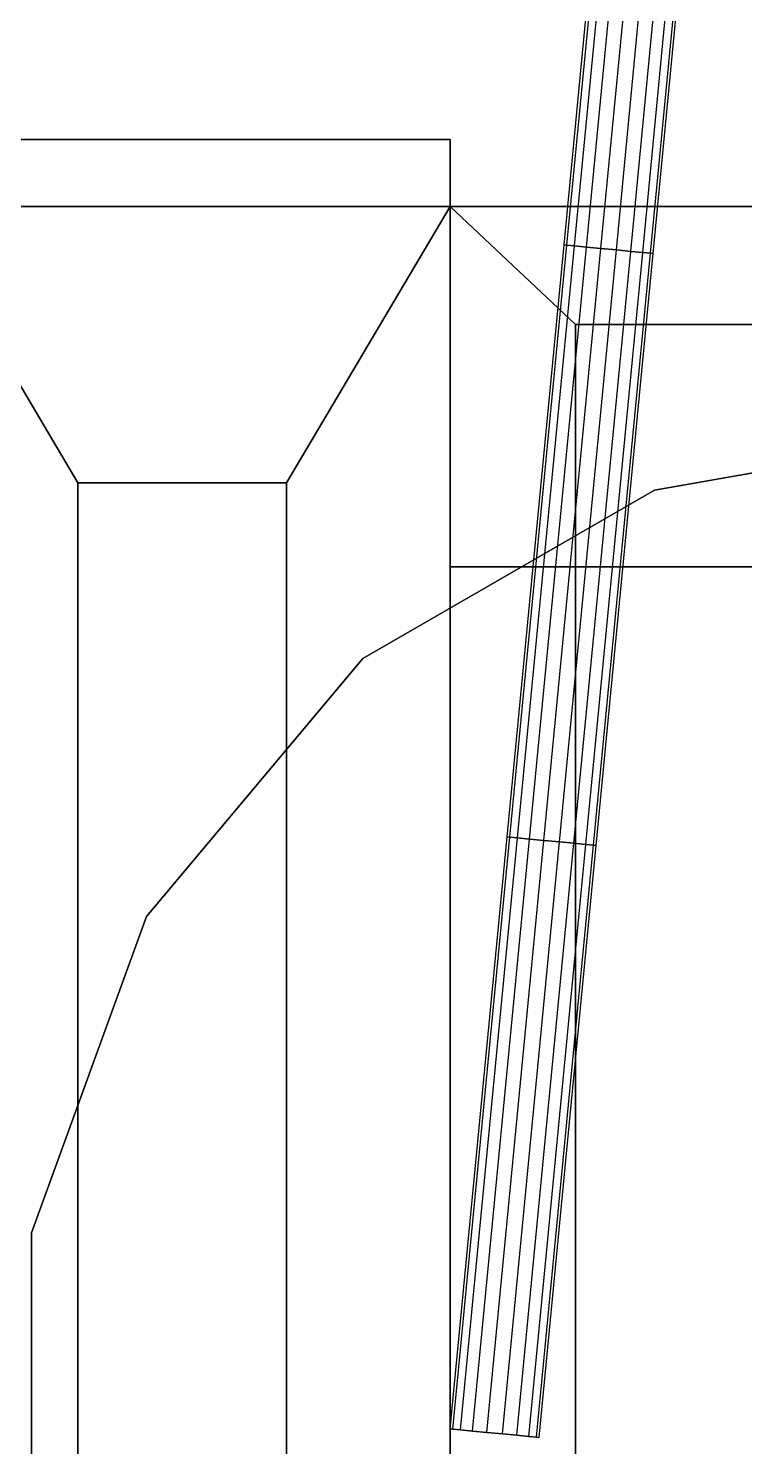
# Model space of a CAD drawing. Extents: x -140 to 778, y -205 to 202.
# Drawn here: x 279 to 309.9, y -0.6 to 60.5 of the extents above; entities that cross this region are included whole.
import ezdxf

# ---------------------------------------------------------------- set-up
doc = ezdxf.new("R2010")
doc.units = 0
doc.layers.add('L1', color=7, linetype='CONTINUOUS')

msp = doc.modelspace()

# ---------------------------------------------------------------- linework, layer by layer
at = {"layer": 'L1'}
for points, invisible_edges in [([(302.200562, 51.145283, -69.64032), (302.085052, 51.156406, -68.982201), (304.539093, 76.642395, -68.982201)], 12), ([(302.085052, 51.156406, -68.982201), (304.654602, 76.631271, -68.324074), (304.539093, 76.642395, -68.982201)], 9), ([(302.085052, 51.156406, -68.982201), (302.200562, 51.145283, -68.324081), (304.654602, 76.631271, -68.324074)], 12), ([(302.200562, 51.145283, -69.64032), (304.539093, 76.642395, -68.982201), (304.654602, 76.631271, -69.64032)], 9), ([(302.533173, 51.113255, -70.219055), (302.200562, 51.145283, -69.64032), (304.654602, 76.631271, -69.64032)], 12), ([(302.200562, 51.145283, -68.324081), (304.987183, 76.599251, -67.745338), (304.654602, 76.631271, -68.324074)], 9), ([(302.200562, 51.145283, -68.324081), (302.533173, 51.113255, -67.745338), (304.987183, 76.599251, -67.745338)], 12), ([(302.533173, 51.113255, -70.219055), (304.654602, 76.631271, -69.64032), (304.987183, 76.599251, -70.219055)], 9), ([(303.042755, 51.06419, -70.648613), (302.533173, 51.113255, -70.219055), (304.987183, 76.599251, -70.219055)], 12), ([(302.533173, 51.113255, -67.745338), (305.496765, 76.550179, -67.315781), (304.987183, 76.599251, -67.745338)], 137), ([(302.533173, 51.113255, -67.745338), (303.042755, 51.06419, -67.315781), (305.496765, 76.550179, -67.315781)], 140), ([(303.042755, 51.06419, -70.648613), (304.987183, 76.599251, -70.219055), (305.496765, 76.550179, -70.648613)], 9), ([(303.667816, 51.004002, -70.877182), (303.042755, 51.06419, -70.648613), (305.496765, 76.550179, -70.648613)], 12), ([(303.042755, 51.06419, -67.315781), (306.121857, 76.48999, -67.087219), (305.496765, 76.550179, -67.315781)], 137), ([(303.042755, 51.06419, -67.315781), (303.667816, 51.004002, -67.087219), (306.121857, 76.48999, -67.087219)], 140), ([(303.667816, 51.004002, -70.877182), (305.496765, 76.550179, -70.648613), (306.121857, 76.48999, -70.877174)], 9), ([(304.333008, 50.939949, -70.877182), (303.667816, 51.004002, -70.877182), (306.121857, 76.48999, -70.877174)], 12), ([(303.667816, 51.004002, -67.087219), (306.787048, 76.425934, -67.087219), (306.121857, 76.48999, -67.087219)], 137), ([(303.667816, 51.004002, -67.087219), (304.333008, 50.939949, -67.087219), (306.787048, 76.425934, -67.087219)], 140), ([(304.333008, 50.939949, -70.877182), (306.121857, 76.48999, -70.877174), (306.787048, 76.425934, -70.877174)], 9), ([(304.958099, 50.879761, -70.648613), (304.333008, 50.939949, -70.877182), (306.787048, 76.425934, -70.877174)], 12), ([(304.333008, 50.939949, -67.087219), (307.412109, 76.365746, -67.315781), (306.787048, 76.425934, -67.087219)], 137), ([(304.333008, 50.939949, -67.087219), (304.958099, 50.879761, -67.315781), (307.412109, 76.365746, -67.315781)], 140), ([(304.958099, 50.879761, -70.648613), (306.787048, 76.425934, -70.877174), (307.412109, 76.365746, -70.648613)], 9), ([(305.467682, 50.830696, -70.219063), (304.958099, 50.879761, -70.648613), (307.412109, 76.365746, -70.648613)], 12), ([(304.958099, 50.879761, -67.315781), (307.921692, 76.316689, -67.745338), (307.412109, 76.365746, -67.315781)], 137), ([(305.467682, 50.830696, -70.219063), (307.412109, 76.365746, -70.648613), (307.921692, 76.316689, -70.219055)], 9), ([(304.958099, 50.879761, -67.315781), (305.467682, 50.830696, -67.745338), (307.921692, 76.316689, -67.745338)], 140), ([(305.800262, 50.798668, -69.64032), (305.467682, 50.830696, -70.219063), (307.921692, 76.316689, -70.219055)], 140), ([(305.467682, 50.830696, -67.745338), (308.254303, 76.284653, -68.324081), (307.921692, 76.316689, -67.745338)], 137), ([(305.467682, 50.830696, -67.745338), (305.800262, 50.798668, -68.324081), (308.254303, 76.284653, -68.324081)], 140), ([(305.800262, 50.798668, -69.64032), (307.921692, 76.316689, -70.219055), (308.254303, 76.284653, -69.64032)], 137), ([(305.915771, 50.787548, -68.982201), (305.800262, 50.798668, -69.64032), (308.254303, 76.284653, -69.64032)], 140), ([(305.800262, 50.798668, -68.324081), (308.369812, 76.273537, -68.982201), (308.254303, 76.284653, -68.324081)], 137), ([(305.800262, 50.798668, -68.324081), (305.915771, 50.787548, -68.982201), (308.369812, 76.273537, -68.982201)], 140), ([(305.915771, 50.787548, -68.982201), (308.254303, 76.284653, -69.64032), (308.369812, 76.273537, -68.982201)], 137), ([(274.088348, 55.692261, 5.301954), (274.088348, 55.692261, 32.075806), (297.16925, 55.692261, 32.075806)], 12), ([(297.16925, 55.692261, 32.075806), (297.16925, 55.692257, 5.301956), (274.088348, 55.692261, 5.301954)], 12), ([(297.16925, 52.807888, 5.301956), (274.088348, 52.807888, 5.301954), (274.088348, 55.692261, 5.301954)], 12), ([(274.088348, 55.692261, 5.301954), (297.16925, 55.692257, 5.301956), (297.16925, 52.807888, 5.301956)], 12), ([(274.088348, 52.807892, 32.075806), (297.16925, 52.807888, 32.075806), (297.16925, 55.692261, 32.075806)], 140), ([(297.16925, 55.692261, 32.075806), (274.088348, 55.692261, 32.075806), (274.088348, 52.807892, 32.075806)], 140), ([(297.16925, 55.692257, 5.301956), (297.16925, 55.692261, 32.075806), (297.16925, 52.807888, 32.075806)], 140), ([(297.16925, 52.807888, 32.075806), (297.16925, 52.807888, 5.301956), (297.16925, 55.692257, 5.301956)], 140), ([(297.16925, 52.807888, 32.075806), (274.088348, 52.807892, 32.075806), (281.138367, 40.908405, 64.164398)], 140), ([(274.088348, 52.807892, 32.075806), (274.088348, -53.05653, 32.075809), (281.138367, -41.157032, 64.164413)], 12), ([(281.138367, -41.157032, 64.164413), (281.138367, 40.908405, 64.164398), (274.088348, 52.807892, 32.075806)], 12), ([(274.088348, 52.807884, -72.628067), (274.088348, 52.807888, -48.24575), (297.16925, 52.807884, -48.24575)], 12), ([(274.088348, 52.807888, -48.24575), (274.088348, 52.807888, -21.471899), (297.16925, 52.807888, -21.471897)], 12), ([(297.16925, 52.807888, -21.471897), (297.16925, 52.807884, -48.24575), (274.088348, 52.807888, -48.24575)], 12), ([(274.088348, 52.807888, -21.471899), (274.088348, 52.807888, 5.301954), (297.16925, 52.807888, 5.301956)], 12), ([(297.16925, 52.807888, 5.301956), (297.16925, 52.807888, -21.471897), (274.088348, 52.807888, -21.471899)], 12), ([(297.16925, 52.807884, -48.24575), (297.16925, 52.807884, -72.628067), (274.088348, 52.807884, -72.628067)], 12), ([(274.088348, 52.807884, -72.628067), (297.16925, 52.807884, -72.628067), (297.16925, -53.056541, -75.019592)], 12), ([(297.16925, -53.056541, -75.019592), (274.088348, -53.056534, -75.019592), (274.088348, 52.807884, -72.628067)], 12), ([(281.138367, 40.908405, 64.164398), (290.119263, 40.908405, 64.164398), (297.16925, 52.807888, 32.075806)], 140), ([(297.16925, -53.056534, 32.075813), (297.16925, 52.807888, 32.075806), (290.119263, 40.908405, 64.164398)], 140), ([(297.16925, 52.807888, 5.301956), (297.16925, 52.807888, 32.075806), (320.250183, 52.807888, 32.075806)], 12), ([(320.250183, 52.807888, 32.075806), (320.250183, 52.807884, 5.301958), (297.16925, 52.807888, 5.301956)], 12), ([(320.250183, 52.807888, 32.075806), (297.16925, 52.807888, 32.075806), (297.16925, -53.056534, 32.075813)], 140), ([(297.16925, -53.056534, 32.075813), (320.250183, -53.056534, 32.075813), (320.250183, 52.807888, 32.075806)], 140), ([(297.16925, 52.807884, -48.24575), (297.16925, 52.807888, -21.471897), (297.16925, 37.304398, -21.471897)], 140), ([(297.16925, 52.807888, -21.471897), (297.16925, 52.807888, 5.301956), (297.16925, 37.304401, 5.301956)], 140), ([(297.16925, 37.304401, 5.301956), (297.16925, 37.304398, -21.471897), (297.16925, 52.807888, -21.471897)], 140), ([(297.16925, 52.807888, 5.301956), (320.250183, 52.807884, 5.301958), (320.250183, 37.304398, 5.301958)], 12), ([(320.250183, 37.304398, 5.301958), (297.16925, 37.304401, 5.301956), (297.16925, 52.807888, 5.301956)], 12), ([(297.16925, 52.807884, -72.628067), (297.16925, 52.807884, -48.24575), (320.250183, 52.807884, -48.24575)], 12), ([(320.250183, 52.807884, -48.24575), (320.250183, 52.80788, -72.628067), (297.16925, 52.807884, -72.628067)], 12), ([(320.250183, 52.807884, -48.24575), (297.16925, 52.807884, -48.24575), (297.16925, 37.304398, -48.24575)], 140), ([(297.16925, 37.304398, -48.24575), (320.250183, 37.304394, -48.24575), (320.250183, 52.807884, -48.24575)], 140), ([(297.16925, 37.304398, -21.471897), (297.16925, 37.304398, -48.24575), (297.16925, 52.807884, -48.24575)], 140), ([(297.16925, 52.807884, -72.628067), (320.250183, 52.80788, -72.628067), (314.84198, 47.734921, -87.528839)], 12), ([(314.84198, 47.734921, -87.528839), (302.577454, 47.734921, -87.528839), (297.16925, 52.807884, -72.628067)], 12), ([(297.16925, -53.056541, -75.019592), (297.16925, 52.807884, -72.628067), (302.577454, 47.734921, -87.528839)], 12), ([(299.746552, 25.659298, -69.64032), (299.631042, 25.670418, -68.982201), (302.085052, 51.156406, -68.982201)], 12), ([(299.631042, 25.670418, -68.982201), (302.200562, 51.145283, -68.324081), (302.085052, 51.156406, -68.982201)], 9), ([(299.631042, 25.670418, -68.982201), (299.746552, 25.659298, -68.324081), (302.200562, 51.145283, -68.324081)], 12), ([(299.746552, 25.659298, -69.64032), (302.085052, 51.156406, -68.982201), (302.200562, 51.145283, -69.64032)], 9), ([(300.079163, 25.627272, -70.219063), (299.746552, 25.659298, -69.64032), (302.200562, 51.145283, -69.64032)], 12), ([(299.746552, 25.659298, -68.324081), (302.533173, 51.113255, -67.745338), (302.200562, 51.145283, -68.324081)], 9), ([(299.746552, 25.659298, -68.324081), (300.079163, 25.627272, -67.745338), (302.533173, 51.113255, -67.745338)], 12), ([(300.079163, 25.627272, -70.219063), (302.200562, 51.145283, -69.64032), (302.533173, 51.113255, -70.219055)], 9), ([(300.588715, 25.578205, -70.648621), (300.079163, 25.627272, -70.219063), (302.533173, 51.113255, -70.219055)], 12), ([(300.079163, 25.627272, -67.745338), (303.042755, 51.06419, -67.315781), (302.533173, 51.113255, -67.745338)], 137), ([(300.079163, 25.627272, -67.745338), (300.588715, 25.578205, -67.315781), (303.042755, 51.06419, -67.315781)], 140), ([(300.588715, 25.578205, -70.648621), (302.533173, 51.113255, -70.219055), (303.042755, 51.06419, -70.648613)], 9), ([(301.213806, 25.518017, -70.877182), (300.588715, 25.578205, -70.648621), (303.042755, 51.06419, -70.648613)], 12), ([(300.588715, 25.578205, -67.315781), (303.667816, 51.004002, -67.087219), (303.042755, 51.06419, -67.315781)], 137), ([(300.588715, 25.578205, -67.315781), (301.213806, 25.518017, -67.087219), (303.667816, 51.004002, -67.087219)], 140), ([(301.213806, 25.518017, -70.877182), (303.042755, 51.06419, -70.648613), (303.667816, 51.004002, -70.877182)], 9), ([(301.878998, 25.453966, -70.877182), (301.213806, 25.518017, -70.877182), (303.667816, 51.004002, -70.877182)], 12), ([(301.213806, 25.518017, -67.087219), (304.333008, 50.939949, -67.087219), (303.667816, 51.004002, -67.087219)], 137), ([(301.213806, 25.518017, -67.087219), (301.878998, 25.453964, -67.087219), (304.333008, 50.939949, -67.087219)], 140), ([(301.878998, 25.453966, -70.877182), (303.667816, 51.004002, -70.877182), (304.333008, 50.939949, -70.877182)], 9), ([(302.504089, 25.393778, -70.648621), (301.878998, 25.453966, -70.877182), (304.333008, 50.939949, -70.877182)], 12), ([(301.878998, 25.453964, -67.087219), (304.958099, 50.879761, -67.315781), (304.333008, 50.939949, -67.087219)], 137), ([(301.878998, 25.453964, -67.087219), (302.504089, 25.393778, -67.315781), (304.958099, 50.879761, -67.315781)], 140), ([(302.504089, 25.393778, -70.648621), (304.333008, 50.939949, -70.877182), (304.958099, 50.879761, -70.648613)], 9), ([(303.013641, 25.344709, -70.219063), (302.504089, 25.393778, -70.648621), (304.958099, 50.879761, -70.648613)], 12), ([(302.504089, 25.393778, -67.315781), (305.467682, 50.830696, -67.745338), (304.958099, 50.879761, -67.315781)], 137), ([(302.504089, 25.393778, -67.315781), (303.013641, 25.344709, -67.745338), (305.467682, 50.830696, -67.745338)], 140), ([(303.013641, 25.344709, -70.219063), (304.958099, 50.879761, -70.648613), (305.467682, 50.830696, -70.219063)], 9), ([(303.346252, 25.312683, -69.64032), (303.013641, 25.344709, -70.219063), (305.467682, 50.830696, -70.219063)], 140), ([(303.013641, 25.344709, -67.745338), (305.800262, 50.798668, -68.324081), (305.467682, 50.830696, -67.745338)], 137), ([(303.013641, 25.344709, -67.745338), (303.346252, 25.312683, -68.324081), (305.800262, 50.798668, -68.324081)], 140), ([(303.346252, 25.312683, -69.64032), (305.467682, 50.830696, -70.219063), (305.800262, 50.798668, -69.64032)], 137), ([(303.461761, 25.301561, -68.982201), (303.346252, 25.312683, -69.64032), (305.800262, 50.798668, -69.64032)], 140), ([(303.346252, 25.312683, -68.324081), (305.915771, 50.787548, -68.982201), (305.800262, 50.798668, -68.324081)], 137), ([(303.346252, 25.312683, -68.324081), (303.461761, 25.301561, -68.982201), (305.915771, 50.787548, -68.982201)], 140), ([(303.461761, 25.301561, -68.982201), (305.800262, 50.798668, -69.64032), (305.915771, 50.787548, -68.982201)], 137), ([(302.577454, 47.734921, -87.528839), (302.577454, -47.315868, -89.676079), (297.16925, -53.056541, -75.019592)], 12), ([(302.577454, 47.734921, -87.528839), (314.84198, 47.734921, -87.528839), (314.84198, -47.315868, -89.676079)], 12), ([(314.84198, -47.315868, -89.676079), (302.577454, -47.315868, -89.676079), (302.577454, 47.734921, -87.528839)], 12), ([(320.250153, 1.369297, -64.683716), (305.972443, 40.596962, -64.683716), (320.250153, 43.114513, -64.683716)], 13), ([(320.250153, 43.114513, -64.683716), (305.972443, 40.596958, -46.381367), (320.250153, 43.11451, -46.381359)], 9), ([(320.250153, 43.114513, -64.683716), (305.972443, 40.596962, -64.683716), (305.972443, 40.596958, -46.381367)], 12), ([(320.250153, 43.11451, -46.381359), (305.972443, 40.596958, -28.079014), (320.250153, 43.11451, -28.079014)], 9), ([(320.250153, 43.11451, -46.381359), (305.972443, 40.596958, -46.381367), (305.972443, 40.596958, -28.079014)], 12), ([(320.250153, 43.11451, -28.079014), (305.972443, 40.596954, -9.776664), (320.250153, 43.114506, -9.776664)], 9), ([(320.250153, 43.11451, -28.079014), (305.972443, 40.596958, -28.079014), (305.972443, 40.596954, -9.776664)], 12), ([(320.250153, 43.114506, -9.776664), (305.972443, 40.596954, 8.525681), (320.250153, 43.114498, 8.525683)], 9), ([(320.250153, 43.114506, -9.776664), (305.972443, 40.596954, -9.776664), (305.972443, 40.596954, 8.525681)], 12), ([(320.250153, 43.114498, 8.525683), (305.972443, 40.596951, 26.828035), (320.250153, 43.114494, 26.828035)], 9), ([(320.250153, 43.114498, 8.525683), (305.972443, 40.596954, 8.525681), (305.972443, 40.596951, 26.828035)], 12), ([(320.250153, 1.369283, 26.82803), (320.250153, 43.114494, 26.828035), (305.972443, 40.596951, 26.828035)], 141), ([(290.119263, 40.908405, 64.164398), (281.138367, 40.908405, 64.164398), (281.138367, -41.157032, 64.164413)], 140), ([(281.138367, -41.157032, 64.164413), (290.119263, -41.157036, 64.164413), (290.119263, 40.908405, 64.164398)], 140), ([(290.119263, 40.908405, 64.164398), (290.119263, -41.157036, 64.164413), (297.16925, -53.056534, 32.075813)], 140), ([(320.250153, 1.369297, -64.683716), (293.41684, 33.347988, -64.683716), (305.972443, 40.596962, -64.683716)], 13), ([(305.972443, 40.596962, -64.683716), (293.41684, 33.347977, -46.381367), (305.972443, 40.596958, -46.381367)], 9), ([(305.972443, 40.596962, -64.683716), (293.41684, 33.347988, -64.683716), (293.41684, 33.347977, -46.381367)], 12), ([(305.972443, 40.596958, -46.381367), (293.41684, 33.347977, -28.079014), (305.972443, 40.596958, -28.079014)], 9), ([(305.972443, 40.596958, -46.381367), (293.41684, 33.347977, -46.381367), (293.41684, 33.347977, -28.079014)], 12), ([(305.972443, 40.596958, -28.079014), (293.41684, 33.347973, -9.776664), (305.972443, 40.596954, -9.776664)], 9), ([(305.972443, 40.596958, -28.079014), (293.41684, 33.347977, -28.079014), (293.41684, 33.347973, -9.776664)], 12), ([(305.972443, 40.596954, -9.776664), (293.41684, 33.347973, 8.525681), (305.972443, 40.596954, 8.525681)], 9), ([(305.972443, 40.596954, -9.776664), (293.41684, 33.347973, -9.776664), (293.41684, 33.347973, 8.525681)], 12), ([(305.972443, 40.596954, 8.525681), (293.41684, 33.347969, 26.828032), (305.972443, 40.596951, 26.828035)], 9), ([(305.972443, 40.596954, 8.525681), (293.41684, 33.347973, 8.525681), (293.41684, 33.347969, 26.828032)], 12), ([(320.250153, 1.369283, 26.82803), (305.972443, 40.596951, 26.828035), (293.41684, 33.347969, 26.828032)], 141), ([(297.16925, 37.304398, -21.471897), (297.16925, 37.304401, 5.301956), (320.250183, 37.304398, 5.301958)], 12), ([(297.16925, 37.304398, -48.24575), (297.16925, 37.304398, -21.471897), (320.250183, 37.304398, -21.471895)], 12), ([(320.250183, 37.304398, -21.471895), (320.250183, 37.304394, -48.24575), (297.16925, 37.304398, -48.24575)], 12), ([(320.250183, 37.304398, 5.301958), (320.250183, 37.304398, -21.471895), (297.16925, 37.304398, -21.471897)], 12), ([(320.250153, 1.369297, -64.683716), (284.097748, 22.241894, -64.683716), (293.41684, 33.347988, -64.683716)], 13), ([(293.41684, 33.347988, -64.683716), (284.097748, 22.241894, -46.381367), (293.41684, 33.347977, -46.381367)], 9), ([(293.41684, 33.347988, -64.683716), (284.097748, 22.241894, -64.683716), (284.097748, 22.241894, -46.381367)], 12), ([(293.41684, 33.347977, -46.381367), (284.097748, 22.24189, -28.079014), (293.41684, 33.347977, -28.079014)], 9), ([(293.41684, 33.347977, -46.381367), (284.097748, 22.241894, -46.381367), (284.097748, 22.24189, -28.079014)], 12), ([(293.41684, 33.347977, -28.079014), (284.097748, 22.24189, -9.776668), (293.41684, 33.347973, -9.776664)], 9), ([(293.41684, 33.347977, -28.079014), (284.097748, 22.24189, -28.079014), (284.097748, 22.24189, -9.776668)], 12), ([(293.41684, 33.347973, -9.776664), (284.097748, 22.241888, 8.52568), (293.41684, 33.347973, 8.525681)], 9), ([(293.41684, 33.347973, -9.776664), (284.097748, 22.24189, -9.776668), (284.097748, 22.241888, 8.52568)], 12), ([(293.41684, 33.347973, 8.525681), (284.097748, 22.241884, 26.828032), (293.41684, 33.347969, 26.828032)], 9), ([(293.41684, 33.347973, 8.525681), (284.097748, 22.241888, 8.52568), (284.097748, 22.241884, 26.828032)], 12), ([(320.250153, 1.369283, 26.82803), (293.41684, 33.347969, 26.828032), (284.097748, 22.241884, 26.828032)], 141), ([(297.292542, 0.173309, -69.64032), (297.177032, 0.184432, -68.982201), (299.631042, 25.670418, -68.982201)], 12), ([(297.177032, 0.184432, -68.982201), (299.746552, 25.659298, -68.324081), (299.631042, 25.670418, -68.982201)], 9), ([(297.177032, 0.184432, -68.982201), (297.292542, 0.173309, -68.324081), (299.746552, 25.659298, -68.324081)], 12), ([(297.292542, 0.173309, -69.64032), (299.631042, 25.670418, -68.982201), (299.746552, 25.659298, -69.64032)], 9), ([(297.625122, 0.141284, -70.219063), (297.292542, 0.173309, -69.64032), (299.746552, 25.659298, -69.64032)], 12), ([(297.292542, 0.173309, -68.324081), (300.079163, 25.627272, -67.745338), (299.746552, 25.659298, -68.324081)], 9), ([(297.625122, 0.141284, -70.219063), (299.746552, 25.659298, -69.64032), (300.079163, 25.627272, -70.219063)], 9), ([(297.292542, 0.173309, -68.324081), (297.625122, 0.141284, -67.745338), (300.079163, 25.627272, -67.745338)], 12), ([(298.134705, 0.092218, -70.648621), (297.625122, 0.141284, -70.219063), (300.079163, 25.627272, -70.219063)], 12), ([(297.625122, 0.141284, -67.745338), (300.588715, 25.578205, -67.315781), (300.079163, 25.627272, -67.745338)], 137), ([(297.625122, 0.141284, -67.745338), (298.134705, 0.092217, -67.315781), (300.588715, 25.578205, -67.315781)], 140), ([(298.134705, 0.092218, -70.648621), (300.079163, 25.627272, -70.219063), (300.588715, 25.578205, -70.648621)], 9), ([(298.759766, 0.032029, -70.877182), (298.134705, 0.092218, -70.648621), (300.588715, 25.578205, -70.648621)], 12), ([(298.134705, 0.092217, -67.315781), (301.213806, 25.518017, -67.087219), (300.588715, 25.578205, -67.315781)], 137), ([(298.134705, 0.092217, -67.315781), (298.759796, 0.032029, -67.087219), (301.213806, 25.518017, -67.087219)], 140), ([(298.759766, 0.032029, -70.877182), (300.588715, 25.578205, -70.648621), (301.213806, 25.518017, -70.877182)], 9), ([(299.424988, -0.032022, -70.877182), (298.759766, 0.032029, -70.877182), (301.213806, 25.518017, -70.877182)], 12), ([(298.759796, 0.032029, -67.087219), (301.878998, 25.453964, -67.087219), (301.213806, 25.518017, -67.087219)], 137), ([(298.759796, 0.032029, -67.087219), (299.424988, -0.032022, -67.087219), (301.878998, 25.453964, -67.087219)], 140), ([(299.424988, -0.032022, -70.877182), (301.213806, 25.518017, -70.877182), (301.878998, 25.453966, -70.877182)], 9), ([(300.050049, -0.09221, -70.648621), (299.424988, -0.032022, -70.877182), (301.878998, 25.453966, -70.877182)], 12), ([(299.424988, -0.032022, -67.087219), (302.504089, 25.393778, -67.315781), (301.878998, 25.453964, -67.087219)], 137), ([(299.424988, -0.032022, -67.087219), (300.050049, -0.09221, -67.315781), (302.504089, 25.393778, -67.315781)], 140), ([(300.050049, -0.09221, -70.648621), (301.878998, 25.453966, -70.877182), (302.504089, 25.393778, -70.648621)], 9), ([(300.559631, -0.141276, -70.219063), (300.050049, -0.09221, -70.648621), (302.504089, 25.393778, -70.648621)], 12), ([(300.050049, -0.09221, -67.315781), (303.013641, 25.344709, -67.745338), (302.504089, 25.393778, -67.315781)], 137), ([(300.050049, -0.09221, -67.315781), (300.559631, -0.141276, -67.745338), (303.013641, 25.344709, -67.745338)], 140), ([(300.559631, -0.141276, -70.219063), (302.504089, 25.393778, -70.648621), (303.013641, 25.344709, -70.219063)], 9), ([(300.892212, -0.173302, -69.64032), (300.559631, -0.141276, -70.219063), (303.013641, 25.344709, -70.219063)], 140), ([(300.559631, -0.141276, -67.745338), (303.346252, 25.312683, -68.324081), (303.013641, 25.344709, -67.745338)], 137), ([(300.559631, -0.141276, -67.745338), (300.892212, -0.173302, -68.324081), (303.346252, 25.312683, -68.324081)], 140), ([(300.892212, -0.173302, -69.64032), (303.013641, 25.344709, -70.219063), (303.346252, 25.312683, -69.64032)], 137), ([(301.007721, -0.184424, -68.982201), (300.892212, -0.173302, -69.64032), (303.346252, 25.312683, -69.64032)], 140), ([(300.892212, -0.173302, -68.324081), (303.461761, 25.301561, -68.982201), (303.346252, 25.312683, -68.324081)], 137), ([(300.892212, -0.173302, -68.324081), (301.007721, -0.184424, -68.982201), (303.461761, 25.301561, -68.982201)], 140), ([(301.007721, -0.184424, -68.982201), (303.346252, 25.312683, -69.64032), (303.461761, 25.301561, -68.982201)], 137), ([(320.250153, 1.369297, -64.683716), (279.13916, 8.61827, -64.683716), (284.097748, 22.241894, -64.683716)], 13), ([(284.097748, 22.241894, -64.683716), (279.13916, 8.618262, -46.381371), (284.097748, 22.241894, -46.381367)], 9), ([(284.097748, 22.241894, -64.683716), (279.13916, 8.61827, -64.683716), (279.13916, 8.618262, -46.381371)], 12), ([(284.097748, 22.241894, -46.381367), (279.13916, 8.618261, -28.079021), (284.097748, 22.24189, -28.079014)], 9), ([(284.097748, 22.241894, -46.381367), (279.13916, 8.618262, -46.381371), (279.13916, 8.618261, -28.079021)], 12), ([(284.097748, 22.24189, -28.079014), (279.13916, 8.61826, -9.776669), (284.097748, 22.24189, -9.776668)], 9), ([(284.097748, 22.24189, -28.079014), (279.13916, 8.618261, -28.079021), (279.13916, 8.61826, -9.776669)], 12), ([(284.097748, 22.24189, -9.776668), (279.13916, 8.618257, 8.525677), (284.097748, 22.241888, 8.52568)], 9), ([(284.097748, 22.24189, -9.776668), (279.13916, 8.61826, -9.776669), (279.13916, 8.618257, 8.525677)], 12), ([(284.097748, 22.241888, 8.52568), (279.13916, 8.618252, 26.828028), (284.097748, 22.241884, 26.828032)], 9), ([(284.097748, 22.241888, 8.52568), (279.13916, 8.618257, 8.525677), (279.13916, 8.618252, 26.828028)], 12), ([(320.250153, 1.369283, 26.82803), (284.097748, 22.241884, 26.828032), (279.13916, 8.618252, 26.828028)], 141), ([(320.250153, 1.369297, -64.683716), (279.13916, -5.879693, -64.683716), (279.13916, 8.61827, -64.683716)], 13), ([(279.13916, 8.61827, -64.683716), (279.13916, -5.879694, -46.381378), (279.13916, 8.618262, -46.381371)], 9), ([(279.13916, 8.61827, -64.683716), (279.13916, -5.879693, -64.683716), (279.13916, -5.879694, -46.381378)], 12), ([(279.13916, 8.618262, -46.381371), (279.13916, -5.879698, -28.079023), (279.13916, 8.618261, -28.079021)], 9), ([(279.13916, 8.618262, -46.381371), (279.13916, -5.879694, -46.381378), (279.13916, -5.879698, -28.079023)], 12), ([(279.13916, 8.618261, -28.079021), (279.13916, -5.879703, -9.776672), (279.13916, 8.61826, -9.776669)], 9), ([(279.13916, 8.618261, -28.079021), (279.13916, -5.879698, -28.079023), (279.13916, -5.879703, -9.776672)], 12), ([(279.13916, 8.61826, -9.776669), (279.13916, -5.879704, 8.525675), (279.13916, 8.618257, 8.525677)], 9), ([(279.13916, 8.61826, -9.776669), (279.13916, -5.879703, -9.776672), (279.13916, -5.879704, 8.525675)], 12), ([(279.13916, 8.618257, 8.525677), (279.13916, -5.879707, 26.828026), (279.13916, 8.618252, 26.828028)], 9), ([(279.13916, 8.618257, 8.525677), (279.13916, -5.879704, 8.525675), (279.13916, -5.879707, 26.828026)], 12), ([(320.250153, 1.369283, 26.82803), (279.13916, 8.618252, 26.828028), (279.13916, -5.879707, 26.828026)], 141), ([(320.250153, 1.369297, -64.683716), (284.097748, -19.503317, -64.683723), (279.13916, -5.879693, -64.683716)], 13), ([(320.250153, 1.369283, 26.82803), (279.13916, -5.879707, 26.828026), (284.097748, -19.503336, 26.828022)], 141), ([(320.250153, 1.369297, -64.683716), (293.41687, -30.6094, -64.683723), (284.097748, -19.503317, -64.683723)], 13), ([(320.250153, 1.369283, 26.82803), (284.097748, -19.503336, 26.828022), (293.41687, -30.609411, 26.828022)], 141), ([(320.250153, 1.369297, -64.683716), (305.972473, -37.858376, -64.683723), (293.41687, -30.6094, -64.683723)], 13), ([(320.250153, 1.369283, 26.82803), (293.41687, -30.609411, 26.828022), (305.972473, -37.858395, 26.828022)], 141), ([(320.250153, 1.369297, -64.683716), (320.250153, -40.375919, -64.683723), (305.972473, -37.858376, -64.683723)], 13), ([(320.250153, 1.369283, 26.82803), (305.972473, -37.858395, 26.828022), (320.250153, -40.375931, 26.82802)], 141), ([(299.092377, 0.000004, -68.982201), (297.177032, 0.184432, -68.982201), (297.292542, 0.173309, -69.64032)], 141), ([(299.092377, 0.000004, -68.982201), (297.292542, 0.173309, -68.324081), (297.177032, 0.184432, -68.982201)], 141), ([(299.092377, 0.000004, -68.982201), (297.292542, 0.173309, -69.64032), (297.625122, 0.141284, -70.219063)], 141), ([(299.092377, 0.000004, -68.982201), (297.625122, 0.141284, -67.745338), (297.292542, 0.173309, -68.324081)], 141), ([(299.092377, 0.000004, -68.982201), (297.625122, 0.141284, -70.219063), (298.134705, 0.092218, -70.648621)], 141), ([(299.092377, 0.000004, -68.982201), (298.134705, 0.092217, -67.315781), (297.625122, 0.141284, -67.745338)], 141), ([(299.092377, 0.000004, -68.982201), (298.134705, 0.092218, -70.648621), (298.759766, 0.032029, -70.877182)], 141), ([(299.092377, 0.000004, -68.982201), (298.759796, 0.032029, -67.087219), (298.134705, 0.092217, -67.315781)], 141), ([(299.092377, 0.000004, -68.982201), (298.759766, 0.032029, -70.877182), (299.424988, -0.032022, -70.877182)], 141), ([(299.092377, 0.000004, -68.982201), (299.424988, -0.032022, -67.087219), (298.759796, 0.032029, -67.087219)], 141), ([(299.092377, 0.000004, -68.982201), (300.892212, -0.173302, -69.64032), (301.007721, -0.184424, -68.982201)], 141), ([(299.092377, 0.000004, -68.982201), (300.559631, -0.141276, -70.219063), (300.892212, -0.173302, -69.64032)], 141), ([(299.092377, 0.000004, -68.982201), (300.050049, -0.09221, -70.648621), (300.559631, -0.141276, -70.219063)], 141), ([(299.092377, 0.000004, -68.982201), (299.424988, -0.032022, -70.877182), (300.050049, -0.09221, -70.648621)], 141), ([(299.092377, 0.000004, -68.982201), (300.050049, -0.09221, -67.315781), (299.424988, -0.032022, -67.087219)], 141), ([(299.092377, 0.000004, -68.982201), (300.559631, -0.141276, -67.745338), (300.050049, -0.09221, -67.315781)], 141), ([(299.092377, 0.000004, -68.982201), (300.892212, -0.173302, -68.324081), (300.559631, -0.141276, -67.745338)], 141), ([(299.092377, 0.000004, -68.982201), (301.007721, -0.184424, -68.982201), (300.892212, -0.173302, -68.324081)], 141)]:
    msp.add_3dface(points, dxfattribs=dict(at, invisible_edges=invisible_edges))

doc.saveas('drawing.dxf')
